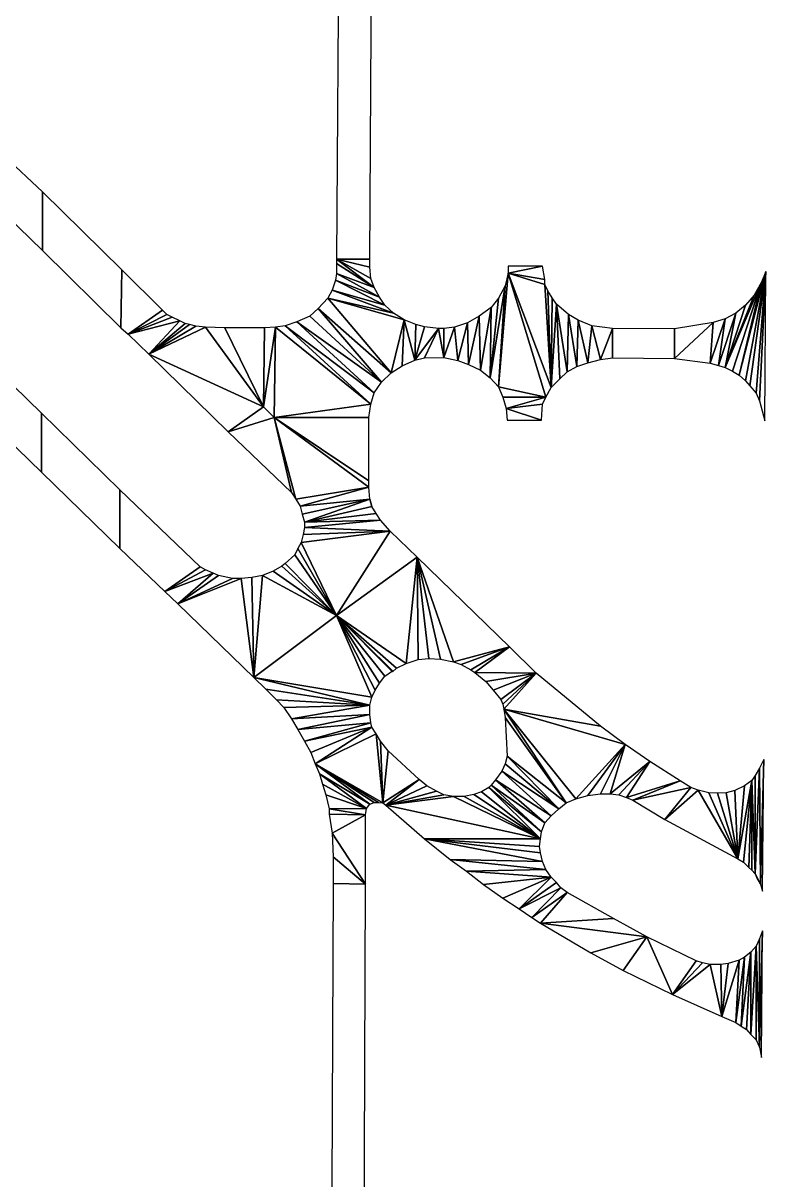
# Model space of a CAD drawing. Extents: x -35426929 to -35396731, y 11996534 to 12011444.
# Drawn here: x -35418661 to -35416734, y 12000022 to 12003021 of the extents above; entities that cross this region are included whole.
import ezdxf

# ---------------------------------------------------------------- set-up
doc = ezdxf.new("R2010")
doc.units = 0

msp = doc.modelspace()

# ---------------------------------------------------------------- linework, layer by layer
at = {"layer": 'mg_to_dxf', "color": 52}
for points in [[(-35417761.41, 12002409.66), (-35417755.85, 12003300.57), (-35417842.15, 12003300.57), (-35417847.72, 12002409.66)], [(-35418797.09, 12002612.9), (-35418610.56, 12002431.94), (-35418610.56, 12002583.67), (-35418708, 12002675.54)], [(-35418610.56, 12002431.94), (-35418407.32, 12002231.48), (-35418404.54, 12002381.82), (-35418610.56, 12002583.67)], [(-35419147.88, 12002376.25), (-35418613.34, 12001857.03), (-35418613.34, 12002010.15), (-35419056.01, 12002441.68)], [(-35417847.72, 12002409.66), (-35417847.72, 12002409.66), (-35417750.28, 12002335.89), (-35417758.63, 12002359.55)], [(-35417847.72, 12002409.66), (-35417847.72, 12002409.66), (-35417847.72, 12002398.53), (-35417750.28, 12002335.89)], [(-35417761.41, 12002388.78), (-35417761.41, 12002388.78), (-35417761.41, 12002409.66), (-35417847.72, 12002409.66)], [(-35417761.41, 12002388.78), (-35417761.41, 12002388.78), (-35417847.72, 12002409.66), (-35417758.63, 12002359.55)], [(-35417847.72, 12002398.53), (-35417847.72, 12002398.53), (-35417847.72, 12002372.08), (-35417750.28, 12002335.89)], [(-35417313.18, 12002391.57), (-35417313.18, 12002391.57), (-35417402.27, 12002391.57), (-35417402.27, 12002373.47)], [(-35417402.27, 12002373.47), (-35417402.27, 12002373.47), (-35417307.61, 12002356.77), (-35417313.18, 12002391.57)], [(-35418407.32, 12002231.48), (-35418387.83, 12002214.78), (-35418298.74, 12002277.42), (-35418404.54, 12002381.82)], [(-35417847.72, 12002372.08), (-35417847.72, 12002372.08), (-35417850.5, 12002355.37), (-35417736.36, 12002310.83)], [(-35417750.28, 12002335.89), (-35417750.28, 12002335.89), (-35417847.72, 12002372.08), (-35417736.36, 12002310.83)], [(-35417402.27, 12002373.47), (-35417402.27, 12002373.47), (-35417427.33, 12002078.36), (-35417304.83, 12002051.91)], [(-35417402.27, 12002373.47), (-35417402.27, 12002373.47), (-35417410.62, 12002340.06), (-35417427.33, 12002078.36)], [(-35417290.91, 12002076.97), (-35417290.91, 12002076.97), (-35417402.27, 12002373.47), (-35417304.83, 12002051.91)], [(-35417307.61, 12002344.24), (-35417307.61, 12002344.24), (-35417402.27, 12002373.47), (-35417290.91, 12002076.97)], [(-35417307.61, 12002344.24), (-35417307.61, 12002344.24), (-35417307.61, 12002356.77), (-35417402.27, 12002373.47)], [(-35416734.09, 12002377.65), (-35416734.09, 12002377.65), (-35416803.69, 12002108.98), (-35416786.99, 12002093.67)], [(-35416734.09, 12002377.65), (-35416734.09, 12002377.65), (-35416745.23, 12002349.81), (-35416803.69, 12002108.98)], [(-35416734.09, 12002377.65), (-35416734.09, 12002377.65), (-35416786.99, 12002093.67), (-35416775.85, 12002081.14)], [(-35416734.09, 12002377.65), (-35416734.09, 12002377.65), (-35416775.85, 12002081.14), (-35416759.15, 12002061.65)], [(-35416750.8, 12002042.17), (-35416750.8, 12002042.17), (-35416734.09, 12002377.65), (-35416759.15, 12002061.65)], [(-35416750.8, 12002042.17), (-35416750.8, 12002042.17), (-35416736.88, 12001990.66), (-35416734.09, 12002377.65)], [(-35417850.5, 12002355.37), (-35417850.5, 12002355.37), (-35417858.86, 12002328.93), (-35417722.44, 12002289.95)], [(-35417736.36, 12002310.83), (-35417736.36, 12002310.83), (-35417850.5, 12002355.37), (-35417722.44, 12002289.95)], [(-35417410.62, 12002340.06), (-35417410.62, 12002340.06), (-35417449.6, 12002102.02), (-35417427.33, 12002078.36)], [(-35417410.62, 12002340.06), (-35417410.62, 12002340.06), (-35417427.33, 12002308.04), (-35417449.6, 12002102.02)], [(-35417307.61, 12002344.24), (-35417307.61, 12002344.24), (-35417290.91, 12002076.97), (-35417299.26, 12002327.53)], [(-35416745.23, 12002349.81), (-35416745.23, 12002349.81), (-35416839.89, 12002128.47), (-35416820.4, 12002118.73)], [(-35416745.23, 12002349.81), (-35416745.23, 12002349.81), (-35416764.72, 12002316.4), (-35416839.89, 12002128.47)], [(-35416745.23, 12002349.81), (-35416745.23, 12002349.81), (-35416820.4, 12002118.73), (-35416803.69, 12002108.98)], [(-35417869.99, 12002308.04), (-35417869.99, 12002308.04), (-35417895.05, 12002281.6), (-35417705.73, 12002114.55)], [(-35417858.86, 12002328.93), (-35417858.86, 12002328.93), (-35417869.99, 12002308.04), (-35417700.16, 12002269.07)], [(-35417869.99, 12002308.04), (-35417869.99, 12002308.04), (-35417705.73, 12002114.55), (-35417672.32, 12002252.36)], [(-35417700.16, 12002269.07), (-35417700.16, 12002269.07), (-35417869.99, 12002308.04), (-35417672.32, 12002252.36)], [(-35417722.44, 12002289.95), (-35417722.44, 12002289.95), (-35417858.86, 12002328.93), (-35417700.16, 12002269.07)], [(-35417427.33, 12002308.04), (-35417427.33, 12002308.04), (-35417446.81, 12002284.38), (-35417449.6, 12002102.02)], [(-35417290.91, 12002076.97), (-35417290.91, 12002076.97), (-35417288.12, 12002309.44), (-35417299.26, 12002327.53)], [(-35417290.91, 12002076.97), (-35417290.91, 12002076.97), (-35417276.99, 12002292.73), (-35417288.12, 12002309.44)], [(-35416764.72, 12002316.4), (-35416764.72, 12002316.4), (-35416786.99, 12002289.95), (-35416839.89, 12002128.47)], [(-35418287.6, 12002266.28), (-35418287.6, 12002266.28), (-35418298.74, 12002277.42), (-35418387.83, 12002214.78)], [(-35417895.05, 12002281.6), (-35417895.05, 12002281.6), (-35417917.32, 12002262.11), (-35417730.79, 12002090.89)], [(-35417705.73, 12002114.55), (-35417705.73, 12002114.55), (-35417895.05, 12002281.6), (-35417730.79, 12002090.89)], [(-35417446.81, 12002284.38), (-35417446.81, 12002284.38), (-35417477.44, 12002262.11), (-35417474.66, 12002121.51)], [(-35417446.81, 12002284.38), (-35417446.81, 12002284.38), (-35417474.66, 12002121.51), (-35417449.6, 12002102.02)], [(-35417290.91, 12002076.97), (-35417290.91, 12002076.97), (-35417268.63, 12002099.24), (-35417276.99, 12002292.73)], [(-35417249.15, 12002117.34), (-35417249.15, 12002117.34), (-35417246.36, 12002266.28), (-35417276.99, 12002292.73)], [(-35417268.63, 12002099.24), (-35417268.63, 12002099.24), (-35417249.15, 12002117.34), (-35417276.99, 12002292.73)], [(-35416786.99, 12002289.95), (-35416786.99, 12002289.95), (-35416812.05, 12002269.07), (-35416839.89, 12002128.47)], [(-35418387.83, 12002214.78), (-35418387.83, 12002214.78), (-35418273.68, 12002259.32), (-35418287.6, 12002266.28)], [(-35418273.68, 12002259.32), (-35418273.68, 12002259.32), (-35418387.83, 12002214.78), (-35418254.2, 12002249.58)], [(-35418387.83, 12002214.78), (-35418387.83, 12002214.78), (-35418334.93, 12002163.27), (-35418254.2, 12002249.58)], [(-35418254.2, 12002249.58), (-35418254.2, 12002249.58), (-35418334.93, 12002163.27), (-35418240.28, 12002242.62)], [(-35418240.28, 12002242.62), (-35418240.28, 12002242.62), (-35418334.93, 12002163.27), (-35418229.14, 12002239.84)], [(-35417950.73, 12002246.8), (-35417950.73, 12002246.8), (-35417981.36, 12002237.05), (-35417750.28, 12002063.05)], [(-35417917.32, 12002262.11), (-35417917.32, 12002262.11), (-35417950.73, 12002246.8), (-35417730.79, 12002090.89)], [(-35417950.73, 12002246.8), (-35417950.73, 12002246.8), (-35417750.28, 12002063.05), (-35417730.79, 12002090.89)], [(-35417672.32, 12002252.36), (-35417672.32, 12002252.36), (-35417705.73, 12002114.55), (-35417677.89, 12002132.65)], [(-35417672.32, 12002252.36), (-35417672.32, 12002252.36), (-35417677.89, 12002132.65), (-35417644.48, 12002147.96)], [(-35417672.32, 12002252.36), (-35417672.32, 12002252.36), (-35417644.48, 12002147.96), (-35417641.7, 12002239.84)], [(-35417508.06, 12002244.01), (-35417508.06, 12002244.01), (-35417541.47, 12002232.87), (-35417533.12, 12002146.57)], [(-35417508.06, 12002244.01), (-35417508.06, 12002244.01), (-35417533.12, 12002146.57), (-35417505.28, 12002136.82)], [(-35417477.44, 12002262.11), (-35417477.44, 12002262.11), (-35417508.06, 12002244.01), (-35417505.28, 12002136.82)], [(-35417477.44, 12002262.11), (-35417477.44, 12002262.11), (-35417505.28, 12002136.82), (-35417474.66, 12002121.51)], [(-35417249.15, 12002117.34), (-35417249.15, 12002117.34), (-35417224.09, 12002131.26), (-35417246.36, 12002266.28)], [(-35417224.09, 12002131.26), (-35417224.09, 12002131.26), (-35417221.3, 12002250.97), (-35417246.36, 12002266.28)], [(-35417224.09, 12002131.26), (-35417224.09, 12002131.26), (-35417196.25, 12002141), (-35417221.3, 12002250.97)], [(-35417196.25, 12002141), (-35417196.25, 12002141), (-35417185.11, 12002237.05), (-35417221.3, 12002250.97)], [(-35416870.51, 12002245.4), (-35416870.51, 12002245.4), (-35416970.74, 12002152.14), (-35416878.86, 12002139.61)], [(-35416870.51, 12002245.4), (-35416870.51, 12002245.4), (-35416970.74, 12002228.7), (-35416970.74, 12002152.14)], [(-35416839.89, 12002255.15), (-35416839.89, 12002255.15), (-35416878.86, 12002139.61), (-35416856.59, 12002134.04)], [(-35416839.89, 12002255.15), (-35416839.89, 12002255.15), (-35416870.51, 12002245.4), (-35416878.86, 12002139.61)], [(-35416812.05, 12002269.07), (-35416812.05, 12002269.07), (-35416839.89, 12002255.15), (-35416856.59, 12002134.04)], [(-35416839.89, 12002128.47), (-35416839.89, 12002128.47), (-35416812.05, 12002269.07), (-35416856.59, 12002134.04)], [(-35418212.43, 12002235.66), (-35418212.43, 12002235.66), (-35418229.14, 12002239.84), (-35418334.93, 12002163.27)], [(-35418212.43, 12002235.66), (-35418212.43, 12002235.66), (-35418334.93, 12002163.27), (-35418187.38, 12002232.87)], [(-35418334.93, 12002163.27), (-35418334.93, 12002163.27), (-35418037.04, 12002026.85), (-35418187.38, 12002232.87)], [(-35418187.38, 12002232.87), (-35418187.38, 12002232.87), (-35418037.04, 12002026.85), (-35418137.26, 12002231.48)], [(-35418137.26, 12002231.48), (-35418137.26, 12002231.48), (-35418037.04, 12002026.85), (-35418034.25, 12002231.48)], [(-35418009.2, 12001999.01), (-35418009.2, 12001999.01), (-35418006.41, 12002232.87), (-35418037.04, 12002026.85)], [(-35418006.41, 12002232.87), (-35418006.41, 12002232.87), (-35418034.25, 12002231.48), (-35418037.04, 12002026.85)], [(-35417758.63, 12002033.81), (-35417758.63, 12002033.81), (-35418006.41, 12002232.87), (-35418009.2, 12001999.01)], [(-35417981.36, 12002237.05), (-35417981.36, 12002237.05), (-35418006.41, 12002232.87), (-35417758.63, 12002033.81)], [(-35417981.36, 12002237.05), (-35417981.36, 12002237.05), (-35417758.63, 12002033.81), (-35417750.28, 12002063.05)], [(-35417644.48, 12002147.96), (-35417644.48, 12002147.96), (-35417619.43, 12002234.27), (-35417641.7, 12002239.84)], [(-35417644.48, 12002147.96), (-35417644.48, 12002147.96), (-35417583.23, 12002230.09), (-35417619.43, 12002234.27)], [(-35417644.48, 12002147.96), (-35417644.48, 12002147.96), (-35417619.43, 12002153.53), (-35417583.23, 12002230.09)], [(-35417619.43, 12002153.53), (-35417619.43, 12002153.53), (-35417569.31, 12002154.92), (-35417583.23, 12002230.09)], [(-35417583.23, 12002230.09), (-35417583.23, 12002230.09), (-35417569.31, 12002154.92), (-35417569.31, 12002230.09)], [(-35417541.47, 12002232.87), (-35417541.47, 12002232.87), (-35417569.31, 12002154.92), (-35417533.12, 12002146.57)], [(-35417541.47, 12002232.87), (-35417541.47, 12002232.87), (-35417569.31, 12002230.09), (-35417569.31, 12002154.92)], [(-35417196.25, 12002141), (-35417196.25, 12002141), (-35417162.84, 12002149.35), (-35417185.11, 12002237.05)], [(-35417162.84, 12002149.35), (-35417162.84, 12002149.35), (-35417132.21, 12002230.09), (-35417185.11, 12002237.05)], [(-35417162.84, 12002149.35), (-35417162.84, 12002149.35), (-35417132.21, 12002153.53), (-35417132.21, 12002230.09)], [(-35417132.21, 12002153.53), (-35416970.74, 12002152.14), (-35416970.74, 12002228.7), (-35417132.21, 12002230.09)], [(-35418334.93, 12002163.27), (-35418334.93, 12002163.27), (-35418128.91, 12001961.43), (-35418037.04, 12002026.85)], [(-35417304.83, 12002051.91), (-35417304.83, 12002051.91), (-35417427.33, 12002078.36), (-35417416.19, 12002051.91)], [(-35417758.63, 12002033.81), (-35417758.63, 12002033.81), (-35418009.2, 12001999.01), (-35417764.2, 12001999.01)], [(-35417304.83, 12002051.91), (-35417304.83, 12002051.91), (-35417416.19, 12002051.91), (-35417407.84, 12002022.68)], [(-35417304.83, 12002051.91), (-35417304.83, 12002051.91), (-35417407.84, 12002022.68), (-35417313.18, 12002033.81)], [(-35417407.84, 12002022.68), (-35417407.84, 12002022.68), (-35417315.96, 12001992.05), (-35417313.18, 12002033.81)], [(-35418613.34, 12001857.03), (-35418410.1, 12001659.36), (-35418410.1, 12001811.09), (-35418613.34, 12002010.15)], [(-35418009.2, 12001999.01), (-35418009.2, 12001999.01), (-35418037.04, 12002026.85), (-35418128.91, 12001961.43)], [(-35417407.84, 12002022.68), (-35417407.84, 12002022.68), (-35417405.05, 12001992.05), (-35417315.96, 12001992.05)], [(-35418009.2, 12001999.01), (-35418009.2, 12001999.01), (-35418128.91, 12001961.43), (-35417964.65, 12001804.13)], [(-35417764.2, 12001834.75), (-35417764.2, 12001834.75), (-35417764.2, 12001999.01), (-35418009.2, 12001999.01)], [(-35417953.52, 12001787.42), (-35417953.52, 12001787.42), (-35418009.2, 12001999.01), (-35417964.65, 12001804.13)], [(-35417764.2, 12001818.05), (-35417764.2, 12001818.05), (-35418009.2, 12001999.01), (-35417953.52, 12001787.42)], [(-35417764.2, 12001818.05), (-35417764.2, 12001818.05), (-35417764.2, 12001834.75), (-35418009.2, 12001999.01)], [(-35418410.1, 12001659.36), (-35418293.17, 12001547.99), (-35418201.3, 12001612.03), (-35418410.1, 12001811.09)], [(-35417942.38, 12001769.33), (-35417942.38, 12001769.33), (-35417764.2, 12001818.05), (-35417953.52, 12001787.42)], [(-35417761.41, 12001787.42), (-35417761.41, 12001787.42), (-35417764.2, 12001818.05), (-35417942.38, 12001769.33)], [(-35417942.38, 12001769.33), (-35417942.38, 12001769.33), (-35417936.81, 12001748.45), (-35417761.41, 12001787.42)], [(-35417936.81, 12001748.45), (-35417936.81, 12001748.45), (-35417931.24, 12001727.57), (-35417761.41, 12001787.42)], [(-35417761.41, 12001787.42), (-35417761.41, 12001787.42), (-35417931.24, 12001727.57), (-35417755.85, 12001767.93)], [(-35417755.85, 12001767.93), (-35417755.85, 12001767.93), (-35417931.24, 12001727.57), (-35417744.71, 12001749.84)], [(-35417761.41, 12001787.42), (-35417761.41, 12001787.42), (-35417755.85, 12001767.93)], [(-35417931.24, 12001727.57), (-35417931.24, 12001727.57), (-35417733.57, 12001733.13), (-35417744.71, 12001749.84)], [(-35417708.52, 12001703.9), (-35417708.52, 12001703.9), (-35417733.57, 12001733.13), (-35417931.24, 12001713.65)], [(-35417931.24, 12001727.57), (-35417931.24, 12001727.57), (-35417931.24, 12001713.65), (-35417733.57, 12001733.13)], [(-35417939.6, 12001674.67), (-35417939.6, 12001674.67), (-35417708.52, 12001703.9), (-35417934.03, 12001695.55)], [(-35417847.72, 12001485.35), (-35417847.72, 12001485.35), (-35417708.52, 12001703.9), (-35417939.6, 12001674.67)], [(-35417708.52, 12001703.9), (-35417708.52, 12001703.9), (-35417931.24, 12001713.65), (-35417934.03, 12001695.55)], [(-35417847.72, 12001485.35), (-35417847.72, 12001485.35), (-35417638.92, 12001637.08), (-35417708.52, 12001703.9)], [(-35417947.95, 12001659.36), (-35417947.95, 12001659.36), (-35417847.72, 12001485.35), (-35417939.6, 12001674.67)], [(-35417956.3, 12001642.65), (-35417956.3, 12001642.65), (-35417981.36, 12001620.38), (-35417847.72, 12001485.35)], [(-35417847.72, 12001485.35), (-35417847.72, 12001485.35), (-35417947.95, 12001659.36), (-35417956.3, 12001642.65)], [(-35418187.38, 12001603.67), (-35418187.38, 12001603.67), (-35418201.3, 12001612.03), (-35418293.17, 12001547.99)], [(-35418011.98, 12001600.89), (-35418011.98, 12001600.89), (-35417847.72, 12001485.35), (-35417989.71, 12001613.42)], [(-35417989.71, 12001613.42), (-35417989.71, 12001613.42), (-35417847.72, 12001485.35), (-35417981.36, 12001620.38)], [(-35417638.92, 12001637.08), (-35417638.92, 12001637.08), (-35417847.72, 12001485.35), (-35417666.76, 12001361.46)], [(-35417638.92, 12001637.08), (-35417638.92, 12001637.08), (-35417666.76, 12001361.46), (-35417636.13, 12001371.2)], [(-35417577.67, 12001372.6), (-35417577.67, 12001372.6), (-35417638.92, 12001637.08), (-35417608.29, 12001373.99)], [(-35417608.29, 12001373.99), (-35417608.29, 12001373.99), (-35417638.92, 12001637.08), (-35417636.13, 12001371.2)], [(-35417544.26, 12001365.64), (-35417544.26, 12001365.64), (-35417638.92, 12001637.08), (-35417577.67, 12001372.6)], [(-35417399.49, 12001404.61), (-35417399.49, 12001404.61), (-35417638.92, 12001637.08), (-35417544.26, 12001365.64)], [(-35418187.38, 12001603.67), (-35418187.38, 12001603.67), (-35418293.17, 12001547.99), (-35418167.89, 12001595.32)], [(-35418293.17, 12001547.99), (-35418293.17, 12001547.99), (-35418259.76, 12001515.98), (-35418167.89, 12001595.32)], [(-35418167.89, 12001595.32), (-35418167.89, 12001595.32), (-35418259.76, 12001515.98), (-35418153.97, 12001589.75)], [(-35418117.78, 12001581.4), (-35418117.78, 12001581.4), (-35418153.97, 12001589.75), (-35418259.76, 12001515.98)], [(-35418259.76, 12001515.98), (-35418259.76, 12001515.98), (-35418062.09, 12001325.27), (-35418095.5, 12001581.4)], [(-35418117.78, 12001581.4), (-35418117.78, 12001581.4), (-35418259.76, 12001515.98), (-35418095.5, 12001581.4)], [(-35418095.5, 12001581.4), (-35418095.5, 12001581.4), (-35418062.09, 12001325.27), (-35418067.66, 12001584.19)], [(-35418067.66, 12001584.19), (-35418067.66, 12001584.19), (-35418062.09, 12001325.27), (-35418039.82, 12001589.75)], [(-35418062.09, 12001325.27), (-35418062.09, 12001325.27), (-35417847.72, 12001485.35), (-35418039.82, 12001589.75)], [(-35418039.82, 12001589.75), (-35418039.82, 12001589.75), (-35417847.72, 12001485.35), (-35418011.98, 12001600.89)], [(-35417847.72, 12001485.35), (-35417847.72, 12001485.35), (-35418062.09, 12001325.27), (-35417755.85, 12001273.76)], [(-35418062.09, 12001325.27), (-35418062.09, 12001325.27), (-35417847.72, 12001485.35)], [(-35417847.72, 12001485.35), (-35417847.72, 12001485.35), (-35417755.85, 12001273.76), (-35417747.49, 12001291.86)], [(-35417847.72, 12001485.35), (-35417847.72, 12001485.35), (-35417747.49, 12001291.86), (-35417736.36, 12001309.95)], [(-35417847.72, 12001485.35), (-35417847.72, 12001485.35), (-35417736.36, 12001309.95), (-35417722.44, 12001328.05)], [(-35417722.44, 12001328.05), (-35417722.44, 12001328.05), (-35417702.95, 12001341.97), (-35417847.72, 12001485.35)], [(-35417666.76, 12001361.46), (-35417666.76, 12001361.46), (-35417847.72, 12001485.35), (-35417691.81, 12001348.93)], [(-35417691.81, 12001348.93), (-35417691.81, 12001348.93), (-35417847.72, 12001485.35), (-35417702.95, 12001339.19)], [(-35417399.49, 12001404.61), (-35417399.49, 12001404.61), (-35417544.26, 12001365.64), (-35417524.77, 12001358.68)], [(-35417499.71, 12001344.76), (-35417499.71, 12001344.76), (-35417399.49, 12001404.61), (-35417524.77, 12001358.68)], [(-35417499.71, 12001344.76), (-35417499.71, 12001344.76), (-35417488.58, 12001337.8), (-35417399.49, 12001404.61)], [(-35417329.88, 12001336.4), (-35417329.88, 12001336.4), (-35417399.49, 12001404.61), (-35417488.58, 12001337.8)], [(-35418062.09, 12001325.27), (-35418062.09, 12001325.27), (-35418031.47, 12001294.64), (-35417761.41, 12001252.88)], [(-35417761.41, 12001252.88), (-35417761.41, 12001252.88), (-35417755.85, 12001273.76), (-35418062.09, 12001325.27)], [(-35417329.88, 12001336.4), (-35417329.88, 12001336.4), (-35417488.58, 12001337.8), (-35417460.73, 12001314.13)], [(-35417441.25, 12001291.86), (-35417441.25, 12001291.86), (-35417329.88, 12001336.4), (-35417460.73, 12001314.13)], [(-35417441.25, 12001291.86), (-35417441.25, 12001291.86), (-35417421.76, 12001268.19), (-35417329.88, 12001336.4)], [(-35417416.19, 12001255.67), (-35417416.19, 12001255.67), (-35417329.88, 12001336.4), (-35417421.76, 12001268.19)], [(-35417413.41, 12001243.14), (-35417413.41, 12001243.14), (-35417329.88, 12001336.4), (-35417416.19, 12001255.67)], [(-35417162.84, 12001198.59), (-35417162.84, 12001198.59), (-35417329.88, 12001336.4), (-35417413.41, 12001243.14)], [(-35417761.41, 12001252.88), (-35417761.41, 12001252.88), (-35418031.47, 12001294.64), (-35418003.63, 12001266.8)], [(-35418003.63, 12001266.8), (-35418003.63, 12001266.8), (-35417984.14, 12001247.31), (-35417761.41, 12001252.88)], [(-35417984.14, 12001247.31), (-35417984.14, 12001247.31), (-35417964.65, 12001218.08), (-35417761.41, 12001252.88)], [(-35417761.41, 12001252.88), (-35417761.41, 12001252.88), (-35417964.65, 12001218.08), (-35417761.41, 12001229.22)], [(-35417964.65, 12001218.08), (-35417964.65, 12001218.08), (-35417947.95, 12001190.24), (-35417761.41, 12001229.22)], [(-35417761.41, 12001229.22), (-35417761.41, 12001229.22), (-35417947.95, 12001190.24), (-35417758.63, 12001206.94)], [(-35417098.81, 12001151.26), (-35417098.81, 12001151.26), (-35417413.41, 12001243.14), (-35417226.87, 12001010.67)], [(-35417413.41, 12001243.14), (-35417413.41, 12001243.14), (-35417410.62, 12001220.86), (-35417251.93, 12000999.53)], [(-35417226.87, 12001010.67), (-35417226.87, 12001010.67), (-35417413.41, 12001243.14), (-35417251.93, 12000999.53)], [(-35417162.84, 12001198.59), (-35417162.84, 12001198.59), (-35417413.41, 12001243.14), (-35417098.81, 12001151.26)], [(-35417410.62, 12001220.86), (-35417410.62, 12001220.86), (-35417405.05, 12001120.64), (-35417251.93, 12000999.53)], [(-35417947.95, 12001190.24), (-35417947.95, 12001190.24), (-35417931.24, 12001159.61), (-35417758.63, 12001206.94)], [(-35417758.63, 12001206.94), (-35417758.63, 12001206.94), (-35417931.24, 12001159.61), (-35417755.85, 12001195.81)], [(-35417755.85, 12001195.81), (-35417755.85, 12001195.81), (-35417931.24, 12001159.61), (-35417914.54, 12001130.38)], [(-35417914.54, 12001130.38), (-35417914.54, 12001130.38), (-35417903.4, 12001101.15), (-35417755.85, 12001195.81)], [(-35417903.4, 12001101.15), (-35417903.4, 12001101.15), (-35417744.71, 12001179.1), (-35417755.85, 12001195.81)], [(-35417728.01, 12000999.53), (-35417728.01, 12000999.53), (-35417744.71, 12001179.1), (-35417903.4, 12001101.15)], [(-35417733.57, 12001159.61), (-35417733.57, 12001159.61), (-35417744.71, 12001179.1), (-35417728.01, 12000999.53)], [(-35417733.57, 12001159.61), (-35417733.57, 12001159.61), (-35417728.01, 12000999.53), (-35417714.09, 12001134.56)], [(-35417728.01, 12000999.53), (-35417728.01, 12000999.53), (-35417633.35, 12001060.78), (-35417714.09, 12001134.56)], [(-35417098.81, 12001151.26), (-35417098.81, 12001151.26), (-35417226.87, 12001010.67), (-35417196.25, 12001019.02)], [(-35417098.81, 12001151.26), (-35417098.81, 12001151.26), (-35417196.25, 12001019.02), (-35417162.84, 12001023.2)], [(-35417098.81, 12001151.26), (-35417098.81, 12001151.26), (-35417162.84, 12001023.2), (-35417137.78, 12001023.2)], [(-35417137.78, 12001023.2), (-35417137.78, 12001023.2), (-35417034.77, 12001106.72), (-35417098.81, 12001151.26)], [(-35417903.4, 12001101.15), (-35417903.4, 12001101.15), (-35417892.27, 12001074.7), (-35417761.41, 12000996.75)], [(-35417903.4, 12001101.15), (-35417903.4, 12001101.15), (-35417761.41, 12000996.75), (-35417750.28, 12001000.92)], [(-35417903.4, 12001101.15), (-35417903.4, 12001101.15), (-35417750.28, 12001000.92), (-35417739.14, 12001000.92)], [(-35417728.01, 12000999.53), (-35417728.01, 12000999.53), (-35417903.4, 12001101.15), (-35417739.14, 12001000.92)], [(-35417410.62, 12001101.15), (-35417410.62, 12001101.15), (-35417418.97, 12001081.66), (-35417271.42, 12000984.22)], [(-35417405.05, 12001120.64), (-35417405.05, 12001120.64), (-35417410.62, 12001101.15), (-35417271.42, 12000984.22)], [(-35417251.93, 12000999.53), (-35417251.93, 12000999.53), (-35417405.05, 12001120.64), (-35417271.42, 12000984.22)], [(-35417137.78, 12001023.2), (-35417137.78, 12001023.2), (-35417115.51, 12001020.41), (-35417034.77, 12001106.72)], [(-35417096.02, 12001013.45), (-35417096.02, 12001013.45), (-35417034.77, 12001106.72), (-35417115.51, 12001020.41)], [(-35416956.82, 12001056.6), (-35416956.82, 12001056.6), (-35417034.77, 12001106.72), (-35417096.02, 12001013.45)], [(-35416748.01, 12000789.33), (-35416748.01, 12000789.33), (-35416739.66, 12001112.29), (-35416750.8, 12001090.01)], [(-35416748.01, 12000789.33), (-35416748.01, 12000789.33), (-35416742.44, 12000771.24), (-35416739.66, 12001112.29)], [(-35417892.27, 12001074.7), (-35417892.27, 12001074.7), (-35417883.91, 12001048.25), (-35417769.77, 12000985.61)], [(-35417769.77, 12000985.61), (-35417769.77, 12000985.61), (-35417761.41, 12000996.75), (-35417892.27, 12001074.7)], [(-35417418.97, 12001081.66), (-35417418.97, 12001081.66), (-35417435.68, 12001059.39), (-35417290.91, 12000966.12)], [(-35417418.97, 12001081.66), (-35417418.97, 12001081.66), (-35417290.91, 12000966.12), (-35417271.42, 12000984.22)], [(-35416761.93, 12000815.78), (-35416761.93, 12000815.78), (-35416750.8, 12001090.01), (-35416761.93, 12001070.52)], [(-35416761.93, 12000815.78), (-35416761.93, 12000815.78), (-35416748.01, 12000789.33), (-35416750.8, 12001090.01)], [(-35417883.91, 12001048.25), (-35417883.91, 12001048.25), (-35417875.56, 12001020.41), (-35417769.77, 12000985.61)], [(-35417728.01, 12000999.53), (-35417728.01, 12000999.53), (-35417719.65, 12000993.96), (-35417633.35, 12001060.78)], [(-35417613.86, 12001044.08), (-35417613.86, 12001044.08), (-35417633.35, 12001060.78), (-35417719.65, 12000993.96)], [(-35417613.86, 12001044.08), (-35417613.86, 12001044.08), (-35417719.65, 12000993.96), (-35417588.8, 12001030.16)], [(-35417452.38, 12001039.9), (-35417452.38, 12001039.9), (-35417315.96, 12000924.36), (-35417446.81, 12001045.47)], [(-35417435.68, 12001059.39), (-35417435.68, 12001059.39), (-35417446.81, 12001045.47), (-35417307.61, 12000948.03)], [(-35417315.96, 12000924.36), (-35417315.96, 12000924.36), (-35417307.61, 12000948.03), (-35417446.81, 12001045.47)], [(-35417435.68, 12001059.39), (-35417435.68, 12001059.39), (-35417307.61, 12000948.03), (-35417290.91, 12000966.12)], [(-35417079.32, 12001006.49), (-35417079.32, 12001006.49), (-35416956.82, 12001056.6), (-35417096.02, 12001013.45)], [(-35417079.32, 12001006.49), (-35417079.32, 12001006.49), (-35416928.98, 12001039.9), (-35416956.82, 12001056.6)], [(-35416814.83, 12001031.55), (-35416814.83, 12001031.55), (-35416806.48, 12000854.76), (-35416789.77, 12001044.08)], [(-35416770.28, 12001058), (-35416770.28, 12001058), (-35416806.48, 12000854.76), (-35416792.56, 12000846.41)], [(-35416806.48, 12000854.76), (-35416806.48, 12000854.76), (-35416770.28, 12001058), (-35416789.77, 12001044.08)], [(-35416770.28, 12001058), (-35416770.28, 12001058), (-35416792.56, 12000846.41), (-35416778.64, 12000832.49)], [(-35416770.28, 12001058), (-35416770.28, 12001058), (-35416778.64, 12000832.49), (-35416770.28, 12000825.53)], [(-35416761.93, 12001070.52), (-35416761.93, 12001070.52), (-35416770.28, 12001058), (-35416761.93, 12000815.78)], [(-35416770.28, 12000825.53), (-35416770.28, 12000825.53), (-35416761.93, 12000815.78), (-35416770.28, 12001058)], [(-35417875.56, 12001020.41), (-35417875.56, 12001020.41), (-35417867.21, 12000984.22), (-35417769.77, 12000985.61)], [(-35417719.65, 12000993.96), (-35417719.65, 12000993.96), (-35417569.31, 12001020.41), (-35417588.8, 12001030.16)], [(-35417719.65, 12000993.96), (-35417719.65, 12000993.96), (-35417544.26, 12001016.24), (-35417569.31, 12001020.41)], [(-35417719.65, 12000993.96), (-35417719.65, 12000993.96), (-35417318.75, 12000906.26), (-35417544.26, 12001016.24)], [(-35417544.26, 12001016.24), (-35417544.26, 12001016.24), (-35417318.75, 12000906.26), (-35417516.42, 12001016.24)], [(-35417318.75, 12000906.26), (-35417318.75, 12000906.26), (-35417491.36, 12001021.8), (-35417516.42, 12001016.24)], [(-35417318.75, 12000906.26), (-35417318.75, 12000906.26), (-35417471.87, 12001028.76), (-35417491.36, 12001021.8)], [(-35417318.75, 12000906.26), (-35417318.75, 12000906.26), (-35417452.38, 12001039.9), (-35417471.87, 12001028.76)], [(-35417318.75, 12000906.26), (-35417318.75, 12000906.26), (-35417315.96, 12000924.36), (-35417452.38, 12001039.9)], [(-35417079.32, 12001006.49), (-35417079.32, 12001006.49), (-35416995.79, 12000956.38), (-35416928.98, 12001039.9)], [(-35416909.49, 12001032.94), (-35416909.49, 12001032.94), (-35416928.98, 12001039.9), (-35416995.79, 12000956.38)], [(-35416909.49, 12001032.94), (-35416909.49, 12001032.94), (-35416995.79, 12000956.38), (-35416806.48, 12000854.76)], [(-35416881.65, 12001025.98), (-35416881.65, 12001025.98), (-35416909.49, 12001032.94), (-35416806.48, 12000854.76)], [(-35416859.37, 12001024.59), (-35416859.37, 12001024.59), (-35416881.65, 12001025.98), (-35416806.48, 12000854.76)], [(-35416837.1, 12001025.98), (-35416837.1, 12001025.98), (-35416859.37, 12001024.59), (-35416806.48, 12000854.76)], [(-35416814.83, 12001031.55), (-35416814.83, 12001031.55), (-35416837.1, 12001025.98), (-35416806.48, 12000854.76)], [(-35417867.21, 12000984.22), (-35417867.21, 12000984.22), (-35417772.55, 12000968.91), (-35417769.77, 12000985.61)], [(-35417867.21, 12000984.22), (-35417867.21, 12000984.22), (-35417867.21, 12000970.3), (-35417772.55, 12000968.91)], [(-35417719.65, 12000993.96), (-35417719.65, 12000993.96), (-35417619.43, 12000906.26), (-35417318.75, 12000906.26)], [(-35417858.86, 12000921.58), (-35417858.86, 12000921.58), (-35417772.55, 12000968.91), (-35417867.21, 12000970.3)], [(-35417772.55, 12000789.33), (-35417772.55, 12000789.33), (-35417772.55, 12000968.91), (-35417858.86, 12000921.58)], [(-35417856.07, 12000860.33), (-35417856.07, 12000860.33), (-35417772.55, 12000789.33), (-35417858.86, 12000921.58)], [(-35417313.18, 12000847.8), (-35417313.18, 12000847.8), (-35417619.43, 12000906.26), (-35417552.61, 12000853.37)], [(-35417318.75, 12000870.07), (-35417318.75, 12000870.07), (-35417619.43, 12000906.26), (-35417313.18, 12000847.8)], [(-35417321.53, 12000886.78), (-35417321.53, 12000886.78), (-35417619.43, 12000906.26), (-35417318.75, 12000870.07)], [(-35417318.75, 12000906.26), (-35417318.75, 12000906.26), (-35417619.43, 12000906.26), (-35417321.53, 12000886.78)], [(-35417856.07, 12000860.33), (-35417856.07, 12000860.33), (-35417856.07, 12000790.73), (-35417772.55, 12000789.33)], [(-35417304.83, 12000826.92), (-35417304.83, 12000826.92), (-35417552.61, 12000853.37), (-35417510.85, 12000822.74)], [(-35417313.18, 12000847.8), (-35417313.18, 12000847.8), (-35417552.61, 12000853.37), (-35417304.83, 12000826.92)], [(-35417304.83, 12000826.92), (-35417304.83, 12000826.92), (-35417510.85, 12000822.74), (-35417290.91, 12000807.43)], [(-35417510.85, 12000822.74), (-35417510.85, 12000822.74), (-35417466.3, 12000787.94), (-35417290.91, 12000807.43)], [(-35417290.91, 12000807.43), (-35417290.91, 12000807.43), (-35417466.3, 12000787.94), (-35417416.19, 12000753.14)], [(-35417290.91, 12000807.43), (-35417290.91, 12000807.43), (-35417416.19, 12000753.14), (-35417374.43, 12000725.3)], [(-35417374.43, 12000725.3), (-35417374.43, 12000725.3), (-35417276.99, 12000793.51), (-35417290.91, 12000807.43)], [(-35416761.93, 12000815.78), (-35416761.93, 12000815.78), (-35416756.36, 12000803.25), (-35416748.01, 12000789.33)], [(-35417780.9, 11998434.01), (-35417772.55, 12000789.33), (-35417856.07, 12000790.73), (-35417867.21, 11998434.01)], [(-35417276.99, 12000793.51), (-35417276.99, 12000793.51), (-35417374.43, 12000725.3), (-35417265.85, 12000779.59)], [(-35417265.85, 12000779.59), (-35417265.85, 12000779.59), (-35417374.43, 12000725.3), (-35417341.02, 12000703.03)], [(-35417341.02, 12000703.03), (-35417341.02, 12000703.03), (-35417249.15, 12000767.06), (-35417265.85, 12000779.59)], [(-35417341.02, 12000703.03), (-35417341.02, 12000703.03), (-35417318.75, 12000687.71), (-35417249.15, 12000767.06)], [(-35417129.43, 12000700.24), (-35417129.43, 12000700.24), (-35417249.15, 12000767.06), (-35417318.75, 12000687.71)], [(-35417129.43, 12000700.24), (-35417129.43, 12000700.24), (-35417318.75, 12000687.71), (-35417043.12, 12000652.91)], [(-35417318.75, 12000687.71), (-35417318.75, 12000687.71), (-35417187.9, 12000611.15), (-35417043.12, 12000652.91)], [(-35417043.12, 12000652.91), (-35417043.12, 12000652.91), (-35417187.9, 12000611.15), (-35417104.37, 12000565.22)], [(-35417043.12, 12000652.91), (-35417043.12, 12000652.91), (-35417104.37, 12000565.22), (-35416976.31, 12000502.57)], [(-35417043.12, 12000652.91), (-35417043.12, 12000652.91), (-35416976.31, 12000502.57), (-35416915.06, 12000590.27)], [(-35416750.8, 12000366.15), (-35416750.8, 12000366.15), (-35416742.44, 12000668.23), (-35416750.8, 12000647.35)], [(-35416750.8, 12000366.15), (-35416750.8, 12000366.15), (-35416745.23, 12000339.71), (-35416742.44, 12000668.23)], [(-35416773.07, 12000612.54), (-35416773.07, 12000612.54), (-35416773.07, 12000399.56), (-35416759.15, 12000627.86)], [(-35416759.15, 12000627.86), (-35416759.15, 12000627.86), (-35416773.07, 12000399.56), (-35416759.15, 12000385.64)], [(-35416759.15, 12000627.86), (-35416759.15, 12000627.86), (-35416750.8, 12000366.15), (-35416750.8, 12000647.35)], [(-35416759.15, 12000385.64), (-35416759.15, 12000385.64), (-35416750.8, 12000366.15), (-35416759.15, 12000627.86)], [(-35416848.24, 12000445.5), (-35416848.24, 12000445.5), (-35416812.05, 12000430.19), (-35416803.69, 12000591.66)], [(-35416831.53, 12000583.31), (-35416831.53, 12000583.31), (-35416848.24, 12000445.5), (-35416803.69, 12000591.66)], [(-35416812.05, 12000430.19), (-35416812.05, 12000430.19), (-35416798.13, 12000420.44), (-35416789.77, 12000600.02)], [(-35416803.69, 12000591.66), (-35416803.69, 12000591.66), (-35416812.05, 12000430.19), (-35416789.77, 12000600.02)], [(-35416789.77, 12000600.02), (-35416789.77, 12000600.02), (-35416798.13, 12000420.44), (-35416773.07, 12000612.54)], [(-35416773.07, 12000612.54), (-35416773.07, 12000612.54), (-35416798.13, 12000420.44), (-35416784.2, 12000412.09)], [(-35416784.2, 12000412.09), (-35416784.2, 12000412.09), (-35416773.07, 12000399.56), (-35416773.07, 12000612.54)], [(-35416898.35, 12000584.7), (-35416898.35, 12000584.7), (-35416915.06, 12000590.27), (-35416976.31, 12000502.57)], [(-35416898.35, 12000584.7), (-35416898.35, 12000584.7), (-35416976.31, 12000502.57), (-35416878.86, 12000580.53)], [(-35416976.31, 12000502.57), (-35416976.31, 12000502.57), (-35416848.24, 12000445.5), (-35416878.86, 12000580.53)], [(-35416878.86, 12000580.53), (-35416878.86, 12000580.53), (-35416848.24, 12000445.5), (-35416851.02, 12000580.53)], [(-35416851.02, 12000580.53), (-35416851.02, 12000580.53), (-35416848.24, 12000445.5), (-35416831.53, 12000583.31)]]:
    msp.add_3dface(points, dxfattribs=at)

doc.saveas('drawing.dxf')
